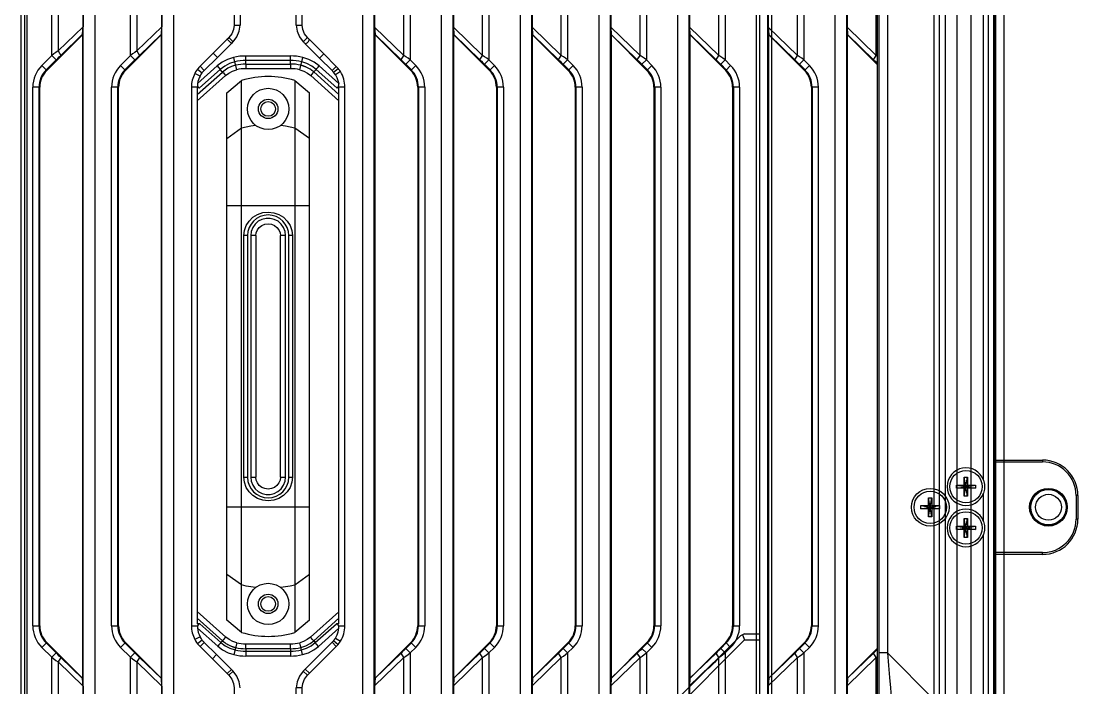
# Model space of a CAD drawing. Header units: millimetres. Extents: x -3132 to 28633, y 682 to 5849.
# Drawn here: x 25394 to 25573.4, y 2154.5 to 2267.6 of the extents above; entities that cross this region are included whole.
import ezdxf

# ---------------------------------------------------------------- set-up
doc = ezdxf.new("R2010")
doc.units = ezdxf.units.MM

# ---------------------------------------------------------------- blocks, each defined once
blk = doc.blocks.new('rtjg')
at = {"linetype": 'Continuous'}
for p, q in [((18739.39, 1763.81), (18739.39, 2763.81)), ((18719.54, 2082.29), (18719.54, 1838.49)), ((18718.12, 1838.49), (18718.12, 2077.42)), ((18630.42, 2008.9), (18630.42, 1785.31)), ((18643.79, 2008.9), (18643.79, 1785.31)), ((18657.16, 2008.9), (18657.16, 1785.31)), ((18670.53, 2008.9), (18670.53, 1785.31)), ((18683.9, 2008.9), (18683.9, 1785.7)), ((18697.27, 2008.9), (18697.27, 1798.19)), ((18710.64, 2008.9), (18710.64, 1809.44)), ((18632.41, 1785.31), (18632.41, 2007.99)), ((18645.78, 1785.31), (18645.78, 2007.99)), ((18659.15, 1785.31), (18659.15, 2007.99)), ((18672.52, 1785.31), (18672.52, 2007.99)), ((18685.89, 1786.87), (18685.89, 2007.99)), ((18699.26, 1800.18), (18699.26, 2007.99)), ((18712.63, 1813.55), (18712.63, 2007.99)), ((18736.69, 1801.59), (18736.69, 2000.91)), ((18737.58, 2000.5), (18737.58, 1791.5)), ((18737.87, 1791.54), (18737.87, 2000.5)), ((18731.37, 1803.91), (18731.37, 1995.64)), ((18733.7, 1996.98), (18733.7, 1801.59)), ((18729.37, 1994.41), (18729.37, 1806.01)), ((18727.42, 1993.33), (18727.42, 1830.61)), ((18728.42, 1830.61), (18728.42, 1992.79)), ((18572.44, 1793.38), (18572.44, 1985.73)), ((18598.36, 1785.31), (18598.36, 1985.66)), ((18596.36, 1785.31), (18596.36, 1983.66)), ((18638.5, 1976.27), (18638.5, 1939.13)), ((18651.87, 1976.27), (18651.87, 1939.13)), ((18665.24, 1976.27), (18665.24, 1939.13)), ((18678.61, 1976.27), (18678.61, 1939.13)), ((18691.98, 1976.27), (18691.98, 1939.13)), ((18705.35, 1976.27), (18705.35, 1939.13)), ((18591.01, 1939.87), (18591.01, 1975.54)), ((18592.08, 1974.76), (18592.08, 1940.64)), ((18637.43, 1939.9), (18637.43, 1975.5)), ((18650.8, 1939.9), (18650.8, 1975.5)), ((18664.17, 1939.9), (18664.17, 1975.5)), ((18677.54, 1939.9), (18677.54, 1975.5)), ((18690.91, 1939.9), (18690.91, 1975.5)), ((18704.28, 1939.9), (18704.28, 1975.5)), ((18584.99, 1785.31), (18584.99, 1972.29)), ((18596.32, 1970.67), (18596.32, 1944.74)), ((18608.61, 1970.36), (18608.61, 1945.05)), ((18609.61, 1970.36), (18609.61, 1945.05)), ((18619.16, 1945.05), (18619.16, 1970.35)), ((18620.16, 1945.05), (18620.16, 1970.36)), ((18632.47, 1970.71), (18632.47, 1944.7)), ((18645.84, 1970.71), (18645.84, 1944.7)), ((18659.21, 1970.71), (18659.21, 1944.7)), ((18672.58, 1970.71), (18672.58, 1944.7)), ((18685.95, 1970.71), (18685.95, 1944.7)), ((18699.32, 1970.71), (18699.32, 1944.7)), ((18712.69, 1970.71), (18712.69, 1944.7)), ((18582.95, 1970.25), (18582.95, 1944.74)), ((18582.99, 1785.31), (18582.99, 1970.29)), ((18573.06, 1793.38), (18573.06, 1965.12)), ((18578.71, 1966.01), (18578.71, 1940.64)), ((18577.64, 1939.87), (18577.64, 1964.94)), ((18573.39, 1958.63), (18573.39, 1793.38)), ((18717.89, 1821.29), (18717.89, 1956.46)), ((18717.65, 1939.9), (18717.65, 1954.93)), ((18582.95, 1944.74), (18578.71, 1940.64)), ((18579.17, 1939.9), (18582.88, 1943.48)), ((18582.85, 1943.4), (18582.88, 1943.48)), ((18582.88, 1943.48), (18582.95, 1944.74)), ((18596.32, 1944.74), (18592.08, 1940.64)), ((18592.54, 1939.9), (18596.25, 1943.48)), ((18596.22, 1943.4), (18596.25, 1943.48)), ((18596.25, 1943.48), (18596.32, 1944.74)), ((18608.61, 1945.05), (18609.61, 1945.05)), ((18619.16, 1945.05), (18620.16, 1945.05)), ((18637.43, 1939.9), (18632.47, 1944.7)), ((18632.47, 1944.7), (18632.54, 1943.43)), ((18632.55, 1943.43), (18636.97, 1939.16)), ((18650.8, 1939.9), (18645.84, 1944.7)), ((18645.84, 1944.7), (18645.91, 1943.43)), ((18645.92, 1943.43), (18650.34, 1939.16)), ((18664.17, 1939.9), (18659.21, 1944.7)), ((18659.21, 1944.7), (18659.28, 1943.43)), ((18659.29, 1943.43), (18663.71, 1939.16)), ((18677.54, 1939.9), (18672.58, 1944.7)), ((18672.58, 1944.7), (18672.65, 1943.43)), ((18672.66, 1943.43), (18677.08, 1939.16)), ((18690.91, 1939.9), (18685.95, 1944.7)), ((18685.95, 1944.7), (18686.02, 1943.43)), ((18686.03, 1943.43), (18690.45, 1939.16)), ((18704.28, 1939.9), (18699.32, 1944.7)), ((18699.32, 1944.7), (18699.39, 1943.43)), ((18699.4, 1943.43), (18703.82, 1939.16)), ((18717.65, 1939.9), (18712.69, 1944.7)), ((18712.69, 1944.7), (18712.76, 1943.43)), ((18712.77, 1943.43), (18717.19, 1939.16)), ((18576.79, 1937.34), (18582.85, 1943.4)), ((18582.85, 1943.4), (18582.85, 1834.22)), ((18590.16, 1937.34), (18596.22, 1943.4)), ((18596.22, 1943.4), (18596.22, 1834.22)), ((18607.44, 1942.64), (18608.14, 1941.93)), ((18608.42, 1942.21), (18607.72, 1942.91)), ((18620.35, 1942.21), (18621.05, 1942.92)), ((18620.68, 1941.88), (18623.12, 1939.43)), ((18623.83, 1940.14), (18621.39, 1942.59)), ((18632.56, 1943.41), (18638.61, 1937.34)), ((18632.56, 1834.22), (18632.56, 1943.41)), ((18645.93, 1943.41), (18651.98, 1937.34)), ((18645.93, 1834.22), (18645.93, 1943.41)), ((18659.3, 1943.41), (18665.35, 1937.34)), ((18659.3, 1834.22), (18659.3, 1943.41)), ((18672.67, 1943.41), (18678.72, 1937.34)), ((18672.67, 1834.22), (18672.67, 1943.41)), ((18686.04, 1943.41), (18692.09, 1937.34)), ((18686.04, 1834.22), (18686.04, 1943.41)), ((18699.41, 1943.41), (18705.46, 1937.34)), ((18699.41, 1834.22), (18699.41, 1943.41)), ((18712.78, 1943.41), (18717.89, 1938.29)), ((18712.78, 1834.22), (18712.78, 1943.41)), ((18577.64, 1939.87), (18575.95, 1938.18)), ((18578.39, 1939.12), (18577.64, 1939.87)), ((18578.71, 1940.64), (18579.17, 1939.9)), ((18591.01, 1939.87), (18589.32, 1938.18)), ((18591.76, 1939.12), (18591.01, 1939.87)), ((18592.08, 1940.64), (18592.54, 1939.9)), ((18605.07, 1940.26), (18602.84, 1938.05)), ((18605.78, 1939.56), (18605.07, 1940.26)), ((18623.12, 1939.43), (18623.83, 1940.14)), ((18625.95, 1938.03), (18623.83, 1940.14)), ((18636.97, 1939.16), (18637.43, 1939.9)), ((18650.34, 1939.16), (18650.8, 1939.9)), ((18663.71, 1939.16), (18664.17, 1939.9)), ((18677.08, 1939.16), (18677.54, 1939.9)), ((18690.45, 1939.16), (18690.91, 1939.9)), ((18703.82, 1939.16), (18704.28, 1939.9)), ((18717.19, 1939.16), (18717.65, 1939.9)), ((18717.89, 1939.74), (18717.65, 1939.9)), ((18575.95, 1938.18), (18576.79, 1937.34)), ((18576.7, 1937.44), (18578.39, 1939.12)), ((18589.32, 1938.18), (18590.16, 1937.34)), ((18590.07, 1937.44), (18591.76, 1939.12)), ((18605.73, 1938.1), (18602.41, 1935.12)), ((18603.54, 1937.33), (18602.84, 1938.05)), ((18603.54, 1937.33), (18605.78, 1939.56)), ((18605.73, 1938.1), (18606.24, 1937.52)), ((18608.53, 1939.56), (18609.04, 1937.46)), ((18618.16, 1939.01), (18610.61, 1939.01)), ((18610.61, 1938.41), (18610.61, 1939.01)), ((18610.61, 1938.41), (18618.16, 1938.41)), ((18610.62, 1939.79), (18618.16, 1939.79)), ((18618.16, 1938.41), (18618.16, 1939.01)), ((18619.76, 1937.45), (18620.28, 1939.55)), ((18626.37, 1935.15), (18623.06, 1938.11)), ((18623.12, 1939.43), (18625.24, 1937.31)), ((18638.5, 1939.13), (18637.76, 1938.39)), ((18637.76, 1938.39), (18638.71, 1937.44)), ((18639.45, 1938.18), (18638.5, 1939.13)), ((18638.61, 1937.34), (18639.45, 1938.18)), ((18651.87, 1939.13), (18651.13, 1938.39)), ((18651.13, 1938.39), (18652.08, 1937.44)), ((18652.82, 1938.18), (18651.87, 1939.13)), ((18651.98, 1937.34), (18652.82, 1938.18)), ((18665.24, 1939.13), (18664.5, 1938.39)), ((18664.5, 1938.39), (18665.45, 1937.44)), ((18666.19, 1938.18), (18665.24, 1939.13)), ((18665.35, 1937.34), (18666.19, 1938.18)), ((18678.61, 1939.13), (18677.87, 1938.39)), ((18677.87, 1938.39), (18678.82, 1937.44)), ((18679.56, 1938.18), (18678.61, 1939.13)), ((18678.72, 1937.34), (18679.56, 1938.18)), ((18691.98, 1939.13), (18691.24, 1938.39)), ((18691.24, 1938.39), (18692.19, 1937.44)), ((18692.93, 1938.18), (18691.98, 1939.13)), ((18692.09, 1937.34), (18692.93, 1938.18)), ((18705.35, 1939.13), (18704.61, 1938.39)), ((18704.61, 1938.39), (18705.56, 1937.44)), ((18706.3, 1938.18), (18705.35, 1939.13)), ((18705.46, 1937.34), (18706.3, 1938.18)), ((18602.82, 1936.38), (18601.93, 1936.84)), ((18602.36, 1933.23), (18606.64, 1937.07)), ((18602.36, 1932.18), (18607.16, 1936.49)), ((18602.4, 1937.56), (18603.19, 1936.95)), ((18606.24, 1937.52), (18602.73, 1934.37)), ((18606.64, 1937.07), (18606.24, 1937.52)), ((18606.64, 1937.07), (18606.79, 1936.91)), ((18606.79, 1936.91), (18607.16, 1936.49)), ((18618.17, 1937.63), (18610.61, 1937.63)), ((18622, 1936.91), (18621.62, 1936.49)), ((18621.62, 1936.49), (18626.42, 1932.2)), ((18622.14, 1937.08), (18622, 1936.91)), ((18622.14, 1937.08), (18622.54, 1937.52)), ((18622.14, 1937.08), (18626.42, 1933.25)), ((18626.04, 1934.39), (18622.54, 1937.52)), ((18625.24, 1937.31), (18625.95, 1938.03)), ((18625.5, 1937.04), (18626.26, 1937.68)), ((18626.67, 1937.14), (18625.82, 1936.61)), ((18575.62, 1934.51), (18574.44, 1934.51)), ((18574.44, 1843.11), (18574.44, 1934.51)), ((18575.49, 1843.11), (18575.49, 1934.51)), ((18575.62, 1843.11), (18575.62, 1934.51)), ((18588.99, 1934.51), (18587.81, 1934.51)), ((18587.81, 1843.11), (18587.81, 1934.51)), ((18588.86, 1843.11), (18588.86, 1934.51)), ((18588.99, 1843.11), (18588.99, 1934.51)), ((18602.5, 1934.51), (18601.36, 1934.51)), ((18601.36, 1934.51), (18601.36, 1843.11)), ((18607.39, 1933.54), (18609.85, 1935.64)), ((18609.85, 1841.98), (18609.85, 1935.64)), ((18618.92, 1935.65), (18621.39, 1933.55)), ((18618.92, 1935.65), (18618.92, 1841.97)), ((18626.04, 1934.39), (18626.42, 1934.46)), ((18627.42, 1934.51), (18626.25, 1934.51)), ((18626.42, 1843.43), (18626.42, 1934.46)), ((18627.42, 1843.11), (18627.42, 1934.5)), ((18640.97, 1934.51), (18639.78, 1934.51)), ((18639.78, 1934.51), (18639.78, 1843.11)), ((18639.92, 1934.51), (18639.92, 1843.11)), ((18640.97, 1934.51), (18640.97, 1843.11)), ((18654.34, 1934.51), (18653.15, 1934.51)), ((18653.15, 1934.51), (18653.15, 1843.11)), ((18653.29, 1934.51), (18653.29, 1843.11)), ((18654.34, 1934.51), (18654.34, 1843.11)), ((18667.71, 1934.51), (18666.52, 1934.51)), ((18666.52, 1934.51), (18666.52, 1843.11)), ((18666.66, 1934.51), (18666.66, 1843.11)), ((18667.71, 1934.51), (18667.71, 1843.11)), ((18681.08, 1934.51), (18679.89, 1934.51)), ((18679.89, 1934.51), (18679.89, 1843.11)), ((18680.03, 1934.51), (18680.03, 1843.11)), ((18681.08, 1934.51), (18681.08, 1843.11)), ((18694.45, 1934.51), (18693.26, 1934.51)), ((18693.26, 1934.51), (18693.26, 1843.11)), ((18693.4, 1934.51), (18693.4, 1843.11)), ((18694.45, 1934.51), (18694.45, 1843.11)), ((18707.82, 1934.51), (18706.63, 1934.51)), ((18706.63, 1934.51), (18706.63, 1843.11)), ((18706.77, 1934.51), (18706.77, 1843.11)), ((18707.82, 1843.11), (18707.82, 1934.51)), ((18602.36, 1934.43), (18602.73, 1934.37)), ((18602.36, 1934.43), (18602.36, 1843.45)), ((18607.39, 1844.07), (18607.39, 1933.54)), ((18621.39, 1844.06), (18621.39, 1933.55)), ((18607.39, 1925.81), (18609.85, 1927.58)), ((18618.92, 1927.59), (18621.39, 1925.82)), ((18621.39, 1914.34), (18607.39, 1914.34)), ((18610.89, 1909.31), (18610.27, 1909.31)), ((18610.27, 1868.31), (18610.27, 1909.31)), ((18610.89, 1909.31), (18610.89, 1868.31)), ((18612.3, 1909.31), (18611.44, 1909.31)), ((18611.44, 1909.31), (18611.44, 1868.31)), ((18612.3, 1909.31), (18612.3, 1868.31)), ((18617.34, 1909.31), (18616.47, 1909.31)), ((18616.47, 1868.31), (18616.47, 1909.31)), ((18617.34, 1868.31), (18617.34, 1909.31)), ((18618.51, 1909.31), (18617.89, 1909.31)), ((18617.89, 1868.31), (18617.89, 1909.31)), ((18618.51, 1909.31), (18618.51, 1868.31)), ((18610.27, 1868.31), (18610.89, 1868.31)), ((18611.44, 1868.31), (18612.3, 1868.31)), ((18616.47, 1868.31), (18617.34, 1868.31)), ((18617.89, 1868.31), (18618.51, 1868.31)), ((18607.39, 1863.28), (18621.39, 1863.28)), ((18609.85, 1850.04), (18607.39, 1851.81)), ((18621.39, 1851.8), (18618.92, 1850.02)), ((18607.2, 1841.17), (18602.36, 1845.51)), ((18626.42, 1845.49), (18621.58, 1841.16)), ((18574.44, 1843.11), (18575.62, 1843.11)), ((18587.81, 1843.11), (18588.99, 1843.11)), ((18601.36, 1843.11), (18602.41, 1843.11)), ((18606.65, 1840.55), (18602.36, 1844.39)), ((18602.8, 1843.45), (18602.36, 1843.45)), ((18602.8, 1843.45), (18606.38, 1840.24)), ((18609.85, 1841.98), (18607.39, 1844.07)), ((18621.39, 1844.06), (18618.92, 1841.97)), ((18626.42, 1844.37), (18622.13, 1840.54)), ((18622.4, 1840.24), (18625.97, 1843.43)), ((18626.42, 1843.43), (18625.97, 1843.43)), ((18626.36, 1843.11), (18627.42, 1843.11)), ((18639.78, 1843.11), (18640.97, 1843.11)), ((18653.15, 1843.11), (18654.34, 1843.11)), ((18666.52, 1843.11), (18667.71, 1843.11)), ((18679.89, 1843.11), (18681.08, 1843.11)), ((18693.26, 1843.11), (18694.45, 1843.11)), ((18706.63, 1843.11), (18707.82, 1843.11)), ((18602.82, 1841.24), (18601.93, 1840.78)), ((18602.38, 1842.72), (18605.83, 1839.62)), ((18606.8, 1840.71), (18607.2, 1841.17)), ((18621.98, 1840.71), (18621.58, 1841.16)), ((18622.95, 1839.61), (18626.4, 1842.69)), ((18576.79, 1840.28), (18575.95, 1839.44)), ((18575.95, 1839.44), (18577.64, 1837.75)), ((18578.39, 1838.5), (18576.7, 1840.18)), ((18582.85, 1834.22), (18576.79, 1840.28)), ((18590.16, 1840.28), (18589.32, 1839.44)), ((18589.32, 1839.44), (18591.01, 1837.75)), ((18591.76, 1838.5), (18590.07, 1840.18)), ((18596.22, 1834.22), (18590.16, 1840.28)), ((18603.19, 1840.67), (18602.4, 1840.05)), ((18603.54, 1840.28), (18602.85, 1839.56)), ((18602.85, 1839.56), (18604.93, 1837.49)), ((18605.64, 1838.2), (18603.54, 1840.28)), ((18606.65, 1840.55), (18606.38, 1840.24)), ((18606.65, 1840.55), (18606.8, 1840.71)), ((18609.05, 1840.22), (18608.56, 1838.2)), ((18608.78, 1839.43), (18608.85, 1839.41)), ((18610.61, 1840.04), (18618.17, 1840.04)), ((18620.24, 1838.21), (18619.75, 1840.22)), ((18625.24, 1840.3), (18620.69, 1835.75)), ((18621.39, 1835.04), (18625.94, 1839.59)), ((18622.13, 1840.54), (18621.98, 1840.71)), ((18622.13, 1840.54), (18622.4, 1840.24)), ((18622.95, 1839.61), (18622.4, 1840.24)), ((18625.24, 1840.3), (18625.94, 1839.59)), ((18625.5, 1840.58), (18626.26, 1839.94)), ((18625.82, 1841), (18626.67, 1840.48)), ((18638.61, 1840.28), (18632.56, 1834.22)), ((18638.71, 1840.18), (18637.76, 1839.23)), ((18638.5, 1838.49), (18639.45, 1839.44)), ((18639.45, 1839.44), (18638.61, 1840.28)), ((18651.98, 1840.28), (18645.93, 1834.22)), ((18652.08, 1840.18), (18651.13, 1839.23)), ((18651.87, 1838.49), (18652.82, 1839.44)), ((18652.82, 1839.44), (18651.98, 1840.28)), ((18665.35, 1840.28), (18659.3, 1834.22)), ((18665.45, 1840.18), (18664.5, 1839.23)), ((18665.24, 1838.49), (18666.19, 1839.44)), ((18666.19, 1839.44), (18665.35, 1840.28)), ((18678.72, 1840.28), (18672.67, 1834.22)), ((18678.82, 1840.18), (18677.87, 1839.23)), ((18678.61, 1838.49), (18679.56, 1839.44)), ((18679.56, 1839.44), (18678.72, 1840.28)), ((18692.09, 1840.28), (18686.04, 1834.22)), ((18692.19, 1840.18), (18691.24, 1839.23)), ((18691.98, 1838.49), (18692.93, 1839.44)), ((18692.93, 1839.44), (18692.09, 1840.28)), ((18705.46, 1840.28), (18699.41, 1834.22)), ((18705.56, 1840.18), (18704.61, 1839.23)), ((18705.35, 1838.49), (18706.3, 1839.44)), ((18706.3, 1839.44), (18705.46, 1840.28)), ((18577.64, 1837.75), (18578.39, 1838.5)), ((18577.64, 1802.08), (18577.64, 1837.75)), ((18579.17, 1837.72), (18578.71, 1836.98)), ((18582.88, 1834.14), (18579.17, 1837.72)), ((18591.01, 1837.75), (18591.76, 1838.5)), ((18591.01, 1802.08), (18591.01, 1837.75)), ((18592.54, 1837.72), (18592.08, 1836.98)), ((18596.25, 1834.14), (18592.54, 1837.72)), ((18605.64, 1838.2), (18604.93, 1837.49)), ((18608.14, 1835.7), (18605.64, 1838.2)), ((18618.16, 1839.21), (18610.61, 1839.21)), ((18610.61, 1839.21), (18610.61, 1838.8)), ((18610.61, 1838.8), (18618.16, 1838.8)), ((18618.16, 1837.97), (18610.62, 1837.97)), ((18618.16, 1839.21), (18618.16, 1838.8)), ((18632.47, 1832.92), (18637.43, 1837.71)), ((18636.97, 1838.46), (18632.54, 1834.19)), ((18637.43, 1837.71), (18636.97, 1838.46)), ((18637.43, 1802.12), (18637.43, 1837.71)), ((18637.76, 1839.23), (18638.5, 1838.49)), ((18638.5, 1838.49), (18638.5, 1801.34)), ((18645.84, 1832.92), (18650.8, 1837.71)), ((18650.34, 1838.46), (18645.91, 1834.19)), ((18650.8, 1837.71), (18650.34, 1838.46)), ((18650.8, 1802.12), (18650.8, 1837.71)), ((18651.13, 1839.23), (18651.87, 1838.49)), ((18651.87, 1838.49), (18651.87, 1801.34)), ((18659.21, 1832.92), (18664.17, 1837.71)), ((18663.71, 1838.46), (18659.28, 1834.19)), ((18664.17, 1837.71), (18663.71, 1838.46)), ((18664.17, 1802.12), (18664.17, 1837.71)), ((18664.5, 1839.23), (18665.24, 1838.49)), ((18665.24, 1838.49), (18665.24, 1801.34)), ((18672.58, 1832.92), (18677.54, 1837.71)), ((18677.08, 1838.46), (18672.65, 1834.19)), ((18677.54, 1837.71), (18677.08, 1838.46)), ((18677.54, 1802.12), (18677.54, 1837.71)), ((18677.87, 1839.23), (18678.61, 1838.49)), ((18678.61, 1838.49), (18678.61, 1801.34)), ((18685.95, 1832.92), (18690.91, 1837.71)), ((18690.45, 1838.46), (18686.02, 1834.19)), ((18690.91, 1837.71), (18690.45, 1838.46)), ((18690.91, 1802.12), (18690.91, 1837.71)), ((18691.24, 1839.23), (18691.98, 1838.49)), ((18691.98, 1838.49), (18691.98, 1801.34)), ((18699.32, 1832.92), (18704.28, 1837.71)), ((18703.82, 1838.46), (18699.39, 1834.19)), ((18704.28, 1837.71), (18703.82, 1838.46)), ((18704.28, 1805.2), (18704.28, 1837.71)), ((18704.61, 1839.23), (18705.35, 1838.49)), ((18705.35, 1838.49), (18705.35, 1806.27)), ((18712.69, 1832.92), (18717.65, 1837.71)), ((18717.19, 1838.46), (18712.76, 1834.19)), ((18717.89, 1839.33), (18712.78, 1834.22)), ((18717.65, 1837.71), (18717.19, 1838.46)), ((18717.65, 1837.71), (18717.89, 1837.88)), ((18717.65, 1819.67), (18717.65, 1837.71)), ((18719.54, 1838.49), (18718.12, 1838.49)), ((18719.54, 1838.49), (18727.42, 1830.61)), ((18578.71, 1836.98), (18582.95, 1832.88)), ((18578.71, 1836.98), (18578.71, 1802.85)), ((18592.08, 1836.98), (18596.32, 1832.88)), ((18592.08, 1836.98), (18592.08, 1802.85)), ((18604.93, 1837.49), (18607.43, 1834.99)), ((18582.85, 1834.22), (18582.88, 1834.14)), ((18582.95, 1832.88), (18582.88, 1834.14)), ((18596.22, 1834.22), (18596.25, 1834.14)), ((18596.32, 1832.88), (18596.25, 1834.14)), ((18608.14, 1835.7), (18607.43, 1834.99)), ((18608.42, 1835.41), (18607.72, 1834.7)), ((18620.35, 1835.41), (18621.05, 1834.7)), ((18620.69, 1835.75), (18621.39, 1835.04)), ((18632.54, 1834.19), (18632.47, 1832.92)), ((18632.56, 1834.22), (18632.54, 1834.19)), ((18645.91, 1834.19), (18645.84, 1832.92)), ((18645.93, 1834.22), (18645.91, 1834.19)), ((18659.28, 1834.19), (18659.21, 1832.92)), ((18659.3, 1834.22), (18659.28, 1834.19)), ((18672.65, 1834.19), (18672.58, 1832.92)), ((18672.67, 1834.22), (18672.65, 1834.19)), ((18686.02, 1834.19), (18685.95, 1832.92)), ((18686.04, 1834.22), (18686.02, 1834.19)), ((18699.39, 1834.19), (18699.32, 1832.92)), ((18699.41, 1834.22), (18699.39, 1834.19)), ((18712.76, 1834.19), (18712.69, 1832.92)), ((18712.78, 1834.22), (18712.76, 1834.19)), ((18582.95, 1832.88), (18582.95, 1806.95)), ((18596.32, 1832.88), (18596.32, 1806.95)), ((18608.61, 1832.57), (18608.61, 1807.26)), ((18620.16, 1832.57), (18619.16, 1832.57)), ((18619.16, 1807.26), (18619.16, 1832.57)), ((18620.16, 1807.26), (18620.16, 1832.57)), ((18632.47, 1832.92), (18632.47, 1806.91)), ((18645.84, 1832.92), (18645.84, 1806.91)), ((18659.21, 1832.92), (18659.21, 1806.91)), ((18672.58, 1832.92), (18672.58, 1806.91)), ((18685.95, 1832.92), (18685.95, 1806.91)), ((18699.32, 1832.92), (18699.32, 1806.91)), ((18712.69, 1832.92), (18712.69, 1813.61))]:
    blk.add_line(p, q, dxfattribs=at)
for points in [[(18608.61, 1945.05), (18608.51, 1944.29), (18608.21, 1943.56), (18607.72, 1942.91)], [(18608.42, 1942.21), (18609.08, 1943.06), (18609.48, 1944.03), (18609.61, 1945.05)], [(18619.16, 1945.05), (18619.3, 1944.03), (18619.7, 1943.07), (18620.35, 1942.21)], [(18621.05, 1942.92), (18620.56, 1943.57), (18620.26, 1944.29), (18620.16, 1945.05)], [(18632.55, 1943.4), (18632.55, 1943.41), (18632.55, 1943.42), (18632.55, 1943.43)], [(18645.92, 1943.4), (18645.92, 1943.41), (18645.92, 1943.42), (18645.92, 1943.43)], [(18659.29, 1943.4), (18659.29, 1943.41), (18659.29, 1943.42), (18659.29, 1943.43)], [(18672.66, 1943.4), (18672.66, 1943.41), (18672.66, 1943.42), (18672.66, 1943.43)], [(18686.03, 1943.4), (18686.03, 1943.41), (18686.03, 1943.42), (18686.03, 1943.43)], [(18712.77, 1943.4), (18712.77, 1943.41), (18712.77, 1943.42), (18712.77, 1943.43)], [(18607.44, 1942.64), (18606.63, 1941.83), (18605.84, 1941.04), (18605.07, 1940.26)], [(18605.78, 1939.56), (18606.57, 1940.35), (18607.35, 1941.14), (18608.14, 1941.93)], [(18620.68, 1941.88), (18621, 1942.03), (18621.24, 1942.27), (18621.39, 1942.59)], [(18578.71, 1940.64), (18578.36, 1940.39), (18578, 1940.13), (18577.64, 1939.87)], [(18578.39, 1939.12), (18578.66, 1939.39), (18578.92, 1939.65), (18579.17, 1939.9)], [(18592.08, 1940.64), (18591.73, 1940.39), (18591.37, 1940.13), (18591.01, 1939.87)], [(18591.76, 1939.12), (18592.03, 1939.39), (18592.29, 1939.65), (18592.54, 1939.9)], [(18638.5, 1939.13), (18638.14, 1939.4), (18637.78, 1939.65), (18637.43, 1939.9)], [(18651.87, 1939.13), (18651.51, 1939.4), (18651.15, 1939.65), (18650.8, 1939.9)], [(18665.24, 1939.13), (18664.88, 1939.4), (18664.52, 1939.65), (18664.17, 1939.9)], [(18678.61, 1939.13), (18678.25, 1939.4), (18677.89, 1939.65), (18677.54, 1939.9)], [(18691.98, 1939.13), (18691.62, 1939.4), (18691.26, 1939.65), (18690.91, 1939.9)], [(18705.35, 1939.13), (18704.99, 1939.4), (18704.63, 1939.65), (18704.28, 1939.9)], [(18608.53, 1939.56), (18607.51, 1939.22), (18606.57, 1938.73), (18605.73, 1938.1)], [(18608.71, 1938.8), (18607.84, 1938.51), (18607.01, 1938.08), (18606.24, 1937.52)], [(18608.85, 1938.22), (18608.16, 1937.99), (18607.57, 1937.71), (18607.07, 1937.4), (18606.64, 1937.07)], [(18610.61, 1939.01), (18610.62, 1939.23), (18610.62, 1939.79)], [(18610.61, 1938.41), (18610.61, 1938.2), (18610.61, 1937.63)], [(18618.16, 1939.01), (18618.16, 1939.23), (18618.16, 1939.79)], [(18618.16, 1938.41), (18618.16, 1938.2), (18618.17, 1937.63)], [(18622.14, 1937.08), (18621.97, 1937.21), (18621.82, 1937.33), (18621.67, 1937.44), (18621.53, 1937.53), (18621.4, 1937.61), (18621.28, 1937.68), (18621.17, 1937.74), (18621.06, 1937.8), (18620.96, 1937.85), (18620.86, 1937.89), (18620.77, 1937.93), (18620.69, 1937.97), (18620.61, 1938), (18620.53, 1938.03), (18620.46, 1938.06), (18620.4, 1938.08), (18620.34, 1938.1), (18620.28, 1938.12), (18620.23, 1938.13), (18620.19, 1938.15), (18620.14, 1938.16), (18620.1, 1938.17), (18620.06, 1938.18), (18620.02, 1938.19), (18619.98, 1938.2), (18619.95, 1938.21)], [(18622.54, 1937.52), (18621.8, 1938.07), (18620.97, 1938.5), (18620.09, 1938.79)], [(18623.06, 1938.11), (18622.22, 1938.73), (18621.28, 1939.22), (18620.28, 1939.55)], [(18622.54, 1937.52), (18622.68, 1937.69), (18622.86, 1937.89), (18623.06, 1938.11)], [(18636.97, 1939.16), (18637.23, 1938.91), (18637.49, 1938.65), (18637.76, 1938.39)], [(18650.34, 1939.16), (18650.6, 1938.91), (18650.86, 1938.65), (18651.13, 1938.39)], [(18663.71, 1939.16), (18663.97, 1938.91), (18664.23, 1938.65), (18664.5, 1938.39)], [(18677.08, 1939.16), (18677.34, 1938.91), (18677.6, 1938.65), (18677.87, 1938.39)], [(18690.45, 1939.16), (18690.71, 1938.91), (18690.97, 1938.65), (18691.24, 1938.39)], [(18703.82, 1939.16), (18704.08, 1938.91), (18704.34, 1938.65), (18704.61, 1938.39)], [(18717.19, 1939.16), (18717.45, 1938.91), (18717.71, 1938.65), (18717.89, 1938.47)], [(18602.4, 1937.56), (18602.22, 1937.32), (18602.07, 1937.08), (18601.93, 1936.84)], [(18602.82, 1936.38), (18602.93, 1936.57), (18603.05, 1936.76), (18603.19, 1936.95)], [(18607.16, 1936.49), (18607.73, 1936.9), (18608.36, 1937.23), (18609.04, 1937.46)], [(18619.76, 1937.45), (18620.44, 1937.23), (18621.06, 1936.9), (18621.62, 1936.49)], [(18625.24, 1937.31), (18625.33, 1937.23), (18625.42, 1937.13), (18625.5, 1937.04)], [(18625.83, 1936.6), (18625.72, 1936.75), (18625.62, 1936.9), (18625.5, 1937.04)], [(18625.83, 1936.6), (18626.07, 1936.15), (18626.25, 1935.66), (18626.37, 1935.15)], [(18626.26, 1937.68), (18626.16, 1937.8), (18626.05, 1937.92), (18625.95, 1938.03)], [(18626.67, 1937.14), (18626.55, 1937.32), (18626.41, 1937.5), (18626.26, 1937.68)], [(18602.41, 1935.12), (18602.39, 1934.93), (18602.4, 1934.76), (18602.44, 1934.62), (18602.5, 1934.51)], [(18602.5, 1934.51), (18602.57, 1934.44), (18602.65, 1934.4), (18602.73, 1934.37)], [(18626.04, 1934.39), (18626.12, 1934.41), (18626.19, 1934.46), (18626.25, 1934.51)], [(18626.25, 1934.51), (18626.31, 1934.6), (18626.35, 1934.7)], [(18626.35, 1934.7), (18626.38, 1934.83), (18626.38, 1934.98), (18626.37, 1935.15)], [(18609.85, 1927.58), (18610.65, 1927.77), (18611.45, 1927.92), (18612.26, 1928.03)], [(18616.52, 1928.03), (18617.33, 1927.92), (18618.13, 1927.78), (18618.92, 1927.59)], [(18610.27, 1909.31), (18610.36, 1910.17), (18610.67, 1911.04), (18611.16, 1911.79), (18611.81, 1912.43), (18612.6, 1912.91), (18613.47, 1913.21), (18614.41, 1913.31)], [(18614.41, 1913.31), (18615.33, 1913.2), (18616.2, 1912.9), (18616.98, 1912.42), (18617.63, 1911.78), (18618.11, 1911.02), (18618.42, 1910.15), (18618.51, 1909.31)], [(18617.34, 1909.31), (18617.26, 1910), (18617.01, 1910.67), (18616.6, 1911.26), (18616.07, 1911.74), (18615.43, 1912.07), (18614.74, 1912.24), (18614.03, 1912.24), (18613.34, 1912.07), (18612.71, 1911.74), (18612.18, 1911.26), (18611.77, 1910.67), (18611.52, 1910), (18611.44, 1909.31)], [(18612.3, 1909.31), (18612.37, 1909.8), (18612.57, 1910.28), (18612.89, 1910.7), (18613.33, 1911.03), (18613.84, 1911.23), (18614.39, 1911.31), (18614.94, 1911.23), (18615.45, 1911.03), (18615.88, 1910.7), (18616.21, 1910.28), (18616.41, 1909.8), (18616.47, 1909.31)], [(18614.41, 1864.31), (18613.48, 1864.41), (18612.6, 1864.7), (18611.81, 1865.19), (18611.15, 1865.83), (18610.67, 1866.59), (18610.36, 1867.46), (18610.27, 1868.31)], [(18611.44, 1868.31), (18611.52, 1867.62), (18611.77, 1866.95), (18612.18, 1866.36), (18612.71, 1865.88), (18613.35, 1865.55), (18614.04, 1865.38), (18614.74, 1865.38), (18615.43, 1865.55), (18616.06, 1865.88), (18616.6, 1866.36), (18617.01, 1866.95), (18617.26, 1867.62), (18617.34, 1868.31)], [(18616.47, 1868.31), (18616.41, 1867.82), (18616.21, 1867.34), (18615.88, 1866.92), (18615.45, 1866.59), (18614.94, 1866.38), (18614.39, 1866.31), (18613.84, 1866.39), (18613.33, 1866.59), (18612.89, 1866.92), (18612.57, 1867.34), (18612.37, 1867.82), (18612.3, 1868.31)], [(18618.51, 1868.31), (18618.41, 1867.45), (18618.11, 1866.59), (18617.63, 1865.84), (18616.99, 1865.2), (18616.2, 1864.72), (18615.34, 1864.42), (18614.41, 1864.31)], [(18612.26, 1849.59), (18611.45, 1849.7), (18610.65, 1849.85), (18609.85, 1850.04)], [(18618.92, 1850.02), (18618.13, 1849.84), (18617.33, 1849.7), (18616.52, 1849.58)], [(18602.41, 1843.11), (18602.38, 1842.99), (18602.37, 1842.86), (18602.38, 1842.72)], [(18602.8, 1843.45), (18602.63, 1843.41), (18602.5, 1843.29), (18602.41, 1843.11)], [(18626.36, 1843.11), (18626.27, 1843.29), (18626.14, 1843.4), (18625.97, 1843.43)], [(18626.4, 1842.69), (18626.4, 1842.84), (18626.39, 1842.98), (18626.36, 1843.11)], [(18603.19, 1840.67), (18603.05, 1840.86), (18602.93, 1841.05), (18602.82, 1841.24)], [(18609.05, 1840.22), (18608.38, 1840.44), (18607.76, 1840.76), (18607.2, 1841.17)], [(18621.58, 1841.16), (18621.03, 1840.76), (18620.41, 1840.44), (18619.75, 1840.22)], [(18625.82, 1841.01), (18626.1, 1841.54), (18626.29, 1842.1), (18626.4, 1842.69)], [(18601.93, 1840.78), (18602.07, 1840.53), (18602.23, 1840.29), (18602.4, 1840.05)], [(18606.38, 1840.24), (18606.23, 1840.08), (18606.04, 1839.86), (18605.83, 1839.62)], [(18605.83, 1839.62), (18606.66, 1839.01), (18607.58, 1838.53), (18608.56, 1838.2)], [(18606.38, 1840.24), (18607.1, 1839.71), (18607.91, 1839.3), (18608.76, 1839.01)], [(18606.65, 1840.55), (18606.86, 1840.38), (18607.05, 1840.24), (18607.22, 1840.12), (18607.38, 1840.02), (18607.52, 1839.93), (18607.66, 1839.86), (18607.78, 1839.8), (18607.89, 1839.75), (18608, 1839.7), (18608.09, 1839.66), (18608.18, 1839.62), (18608.27, 1839.59), (18608.34, 1839.56), (18608.41, 1839.54), (18608.48, 1839.51), (18608.54, 1839.5), (18608.59, 1839.48), (18608.65, 1839.46), (18608.7, 1839.45), (18608.74, 1839.44), (18608.78, 1839.43)], [(18610.61, 1839.21), (18610.61, 1839.43), (18610.61, 1840.04)], [(18618.16, 1839.21), (18618.17, 1839.43), (18618.17, 1839.72), (18618.17, 1840.04)], [(18619.95, 1839.41), (18620.8, 1839.7), (18621.52, 1840.09), (18622.13, 1840.54)], [(18620.05, 1839.02), (18620.89, 1839.3), (18621.68, 1839.7), (18622.4, 1840.24)], [(18620.24, 1838.21), (18621.22, 1838.53), (18622.13, 1839.01), (18622.95, 1839.61)], [(18625.5, 1840.58), (18625.41, 1840.48), (18625.33, 1840.39), (18625.24, 1840.3)], [(18625.5, 1840.58), (18625.55, 1840.64), (18625.59, 1840.69), (18625.63, 1840.74), (18625.66, 1840.79), (18625.7, 1840.83), (18625.73, 1840.87), (18625.75, 1840.91), (18625.78, 1840.94), (18625.8, 1840.98), (18625.82, 1841.01)], [(18625.94, 1839.59), (18626.05, 1839.7), (18626.16, 1839.82), (18626.26, 1839.94)], [(18626.26, 1839.94), (18626.41, 1840.12), (18626.55, 1840.3), (18626.67, 1840.48)], [(18577.64, 1837.75), (18578, 1837.49), (18578.36, 1837.23), (18578.71, 1836.98)], [(18579.17, 1837.72), (18578.92, 1837.97), (18578.66, 1838.23), (18578.39, 1838.5)], [(18591.01, 1837.75), (18591.37, 1837.49), (18591.73, 1837.23), (18592.08, 1836.98)], [(18592.54, 1837.72), (18592.29, 1837.97), (18592.03, 1838.23), (18591.76, 1838.5)], [(18610.61, 1838.8), (18610.61, 1838.58), (18610.62, 1837.97)], [(18618.16, 1838.8), (18618.16, 1838.58), (18618.16, 1837.97)], [(18637.76, 1839.23), (18637.49, 1838.96), (18637.23, 1838.71), (18636.97, 1838.46)], [(18637.43, 1837.71), (18637.78, 1837.96), (18638.14, 1838.22), (18638.5, 1838.49)], [(18651.13, 1839.23), (18650.86, 1838.96), (18650.6, 1838.71), (18650.34, 1838.46)], [(18650.8, 1837.71), (18651.15, 1837.96), (18651.51, 1838.22), (18651.87, 1838.49)], [(18664.5, 1839.23), (18664.23, 1838.96), (18663.97, 1838.71), (18663.71, 1838.46)], [(18664.17, 1837.71), (18664.52, 1837.96), (18664.88, 1838.22), (18665.24, 1838.49)], [(18677.87, 1839.23), (18677.6, 1838.96), (18677.34, 1838.71), (18677.08, 1838.46)], [(18677.54, 1837.71), (18677.89, 1837.96), (18678.25, 1838.22), (18678.61, 1838.49)], [(18691.24, 1839.23), (18690.97, 1838.96), (18690.71, 1838.71), (18690.45, 1838.46)], [(18690.91, 1837.71), (18691.26, 1837.96), (18691.62, 1838.22), (18691.98, 1838.49)], [(18704.61, 1839.23), (18704.34, 1838.96), (18704.08, 1838.71), (18703.82, 1838.46)], [(18704.28, 1837.71), (18704.63, 1837.96), (18704.99, 1838.22), (18705.35, 1838.49)], [(18717.89, 1839.14), (18717.71, 1838.96), (18717.45, 1838.71), (18717.19, 1838.46)], [(18718.31, 1826.15), (18718.28, 1826.88), (18718.25, 1827.85), (18718.21, 1829.1), (18718.18, 1830.62), (18718.16, 1832.4), (18718.14, 1834.37), (18718.12, 1836.44), (18718.12, 1838.49)], [(18719.54, 1838.49), (18719.73, 1836.35), (18719.9, 1834.35), (18720.06, 1832.55), (18720.21, 1830.98), (18720.35, 1829.68), (18720.47, 1828.6), (18720.65, 1827.06)], [(18607.72, 1834.7), (18608.21, 1834.06), (18608.51, 1833.33), (18608.61, 1832.57)], [(18609.61, 1832.57), (18609.48, 1833.59), (18609.08, 1834.56), (18608.42, 1835.41)], [(18620.35, 1835.41), (18619.7, 1834.55), (18619.3, 1833.59), (18619.16, 1832.57)], [(18620.16, 1832.57), (18620.26, 1833.33), (18620.56, 1834.05), (18621.05, 1834.7)]]:
    blk.add_lwpolyline(points, dxfattribs=at)
for centre, radius in [((18614.39, 1930.81), 3.5), ((18614.39, 1930.81), 1.65), ((18614.39, 1930.81), 1.25), ((18614.39, 1846.81), 3.5), ((18614.39, 1846.81), 1.65), ((18614.39, 1846.81), 1.25)]:
    blk.add_circle(centre, radius, dxfattribs=at)
for centre, radius, start, end in [((18663.73, 1886.19), 79.72, 134.6361, 134.9204), ((18663.73, 1886.19), 78.72, 134.6312, 134.9204), ((18564.9, 1886.08), 78.9, 45.0075, 45.3499), ((18564.9, 1886.08), 79.9, 45.0071, 45.344), ((18579.62, 1934.51), 5.19, 135, 180), ((18592.99, 1934.51), 5.19, 135, 180), ((18606.27, 1934.52), 4.93, 134.2072, 141.8099), ((18610.5, 1931.47), 8.32, 89.2033, 103.7548), ((18610.5, 1931.47), 7.54, 89.165, 103.7546), ((18610.5, 1931.47), 6.94, 89.0858, 103.7546), ((18618.28, 1931.47), 8.33, 76.1272, 90.8609), ((18618.28, 1931.47), 7.55, 76.1267, 90.8992), ((18618.28, 1931.47), 6.95, 76.1267, 90.9897), ((18635.78, 1934.51), 5.19, 0, 45), ((18649.15, 1934.51), 5.19, 0, 45), ((18662.52, 1934.51), 5.19, 0, 45), ((18675.89, 1934.51), 5.19, 0, 45), ((18689.26, 1934.51), 5.19, 0, 45), ((18702.63, 1934.51), 5.19, 0, 45), ((18579.62, 1934.51), 4.13, 135, 180), ((18579.62, 1934.51), 4, 135, 180), ((18592.99, 1934.51), 4.13, 135, 180), ((18592.99, 1934.51), 4, 135, 180), ((18606.36, 1934.51), 5, 152.2931, 180), ((18606.36, 1934.51), 4, 152.2143, 171.2372), ((18606.27, 1934.52), 3.93, 134.1844, 141.8102), ((18610.5, 1931.47), 6.16, 89.0345, 103.7551), ((18618.28, 1931.47), 6.17, 76.1259, 91.0419), ((18622.42, 1934.51), 5, 359.8876, 31.6532), ((18635.78, 1934.51), 4, 0, 45.0007), ((18635.78, 1934.51), 4.13, 0, 45), ((18649.15, 1934.51), 4, 0, 45.0007), ((18649.15, 1934.51), 4.13, 0, 45), ((18662.52, 1934.51), 4, 0, 45.0007), ((18662.52, 1934.51), 4.13, 0, 45), ((18675.89, 1934.51), 4, 0, 45.0007), ((18675.89, 1934.51), 4.13, 0, 45), ((18689.26, 1934.51), 4, 0, 45.0007), ((18689.26, 1934.51), 4.13, 0, 45), ((18702.63, 1934.51), 4, 0, 45.0007), ((18702.63, 1934.51), 4.13, 0, 45), ((18614.39, 1909.31), 3.5, 0, 180), ((18614.39, 1868.31), 3.5, 180, 0), ((18579.62, 1843.11), 5.19, 180, 225), ((18579.62, 1843.11), 4.13, 180, 225), ((18579.62, 1843.11), 4, 180, 225), ((18592.99, 1843.11), 5.19, 180, 225), ((18592.99, 1843.11), 4.13, 180, 225), ((18592.99, 1843.11), 4, 180, 225), ((18606.36, 1843.11), 5, 180, 207.7183), ((18622.42, 1843.11), 5, 328.2865, 0.0076), ((18635.78, 1843.11), 4, 314.9993, 0), ((18635.78, 1843.11), 4.13, 315, 0), ((18635.78, 1843.11), 5.19, 315, 360), ((18649.15, 1843.11), 4, 314.9993, 0), ((18649.15, 1843.11), 4.13, 315, 0), ((18649.15, 1843.11), 5.19, 315, 360), ((18662.52, 1843.11), 4, 314.9993, 0), ((18662.52, 1843.11), 4.13, 315, 0), ((18662.52, 1843.11), 5.19, 315, 360), ((18675.89, 1843.11), 4, 314.9993, 0), ((18675.89, 1843.11), 4.13, 315, 0), ((18675.89, 1843.11), 5.19, 315, 360), ((18689.26, 1843.11), 4, 314.9993, 0), ((18689.26, 1843.11), 4.13, 315, 0), ((18689.26, 1843.11), 5.19, 315, 360), ((18702.63, 1843.11), 4, 314.9993, 0), ((18702.63, 1843.11), 4.13, 315, 0), ((18702.63, 1843.11), 5.19, 315, 360), ((18606.36, 1843.11), 4, 185.5818, 207.7857), ((18606.27, 1843.1), 4.93, 218.1904, 225.9341), ((18606.27, 1843.1), 3.93, 218.1898, 225.8156), ((18610.5, 1846.15), 6.94, 256.2454, 270.9177), ((18610.5, 1846.15), 6.11, 256.2451, 270.9699), ((18618.28, 1846.15), 6.94, 269.0094, 283.8732), ((18618.28, 1846.15), 6.11, 268.9535, 283.8739), ((18610.5, 1846.15), 8.18, 256.2456, 270.8143), ((18610.5, 1846.15), 7.34, 256.2454, 270.8543), ((18618.28, 1846.15), 7.35, 269.0774, 283.8732), ((18618.28, 1846.15), 8.18, 269.1203, 283.8734), ((18663.72, 1891.43), 79.71, 225.0747, 225.3655), ((18663.72, 1891.43), 78.71, 225.0755, 225.3705), ((18564.89, 1891.54), 78.9, 314.653, 315.0021), ((18564.89, 1891.54), 79.9, 314.6588, 315.0021)]:
    blk.add_arc(centre, radius, start, end, dxfattribs=at)
for centre, start_param, end_param in [((18614.41, 1917.86), 2.872896, 3.412762), ((18614.41, 1859.76), -0.27117, 0.268696)]:
    blk.add_ellipse(centre, major_axis=(0, -18.45), ratio=0.92139, start_param=start_param, end_param=end_param, dxfattribs=at)
blk = doc.blocks.new('*U107')
blk.add_blockref('rtjg', (-18489.39, -2267.31))
blk = doc.blocks.new('*U108')
at = {"color": 0, "linetype": 'ByBlock', "lineweight": -2, "transparency": 16777216}
blk.add_blockref('*U107', (2000, 0), dxfattribs=at)
blk = doc.blocks.new('hfnv')
at = {"color": 114, "linetype": 'Continuous', "true_color": 0x139b48}
for p, q in [((20749.48, 6507.59), (20749.48, 7504.59)), ((20751.48, 7504.59), (20751.48, 6507.59)), ((20789.48, 7504.59), (20789.48, 6507.59)), ((20787.48, 6610.7), (20787.48, 7401.47)), ((20789.48, 6614.09), (20797.48, 6614.09)), ((20789.48, 6613.79), (20797.48, 6613.79)), ((20797.48, 6614.09), (20797.48, 6613.79)), ((20784.2, 6611.19), (20784.76, 6611.19)), ((20784.76, 6607.99), (20784.2, 6611.19)), ((20784.2, 6609.87), (20784.2, 6611.19)), ((20784.2, 6607.99), (20784.76, 6611.19)), ((20784.76, 6611.19), (20784.76, 6609.87)), ((20782.88, 6609.31), (20786.08, 6609.87)), ((20782.88, 6609.87), (20784.2, 6609.87)), ((20782.88, 6609.87), (20786.08, 6609.31)), ((20782.88, 6609.31), (20782.88, 6609.87)), ((20784.2, 6609.31), (20782.88, 6609.31)), ((20784.76, 6609.31), (20784.2, 6609.87)), ((20784.2, 6609.31), (20784.76, 6609.87)), ((20784.2, 6607.99), (20784.2, 6609.31)), ((20784.76, 6609.87), (20786.08, 6609.87)), ((20786.08, 6609.31), (20784.76, 6609.31)), ((20784.76, 6609.31), (20784.76, 6607.99)), ((20786.08, 6609.87), (20786.08, 6609.31)), ((20778.13, 6607.69), (20778.69, 6607.69)), ((20778.69, 6604.49), (20778.13, 6607.69)), ((20778.13, 6606.37), (20778.13, 6607.69)), ((20778.13, 6604.49), (20778.69, 6607.69)), ((20778.69, 6607.69), (20778.69, 6606.37)), ((20784.76, 6607.99), (20784.2, 6607.99)), ((20787.48, 6603.7), (20787.48, 6608.47)), ((20803.48, 6608.09), (20803.18, 6608.09)), ((20803.18, 6608.09), (20803.18, 6604.09)), ((20803.48, 6608.09), (20803.48, 6604.09)), ((20776.81, 6605.81), (20780.01, 6606.37)), ((20776.81, 6606.37), (20778.13, 6606.37)), ((20776.81, 6606.37), (20780.01, 6605.81)), ((20776.81, 6605.81), (20776.81, 6606.37)), ((20778.13, 6605.81), (20776.81, 6605.81)), ((20778.69, 6605.81), (20778.13, 6606.37)), ((20778.13, 6605.81), (20778.69, 6606.37)), ((20778.13, 6604.49), (20778.13, 6605.81)), ((20778.69, 6606.37), (20780.01, 6606.37)), ((20780.01, 6605.81), (20778.69, 6605.81)), ((20778.69, 6605.81), (20778.69, 6604.49)), ((20780.01, 6606.37), (20780.01, 6605.81)), ((20778.69, 6604.49), (20778.13, 6604.49)), ((20784.2, 6604.19), (20784.76, 6604.19)), ((20784.76, 6600.99), (20784.2, 6604.19)), ((20784.2, 6602.87), (20784.2, 6604.19)), ((20784.2, 6600.99), (20784.76, 6604.19)), ((20784.76, 6604.19), (20784.76, 6602.87)), ((20803.48, 6604.09), (20803.18, 6604.09)), ((20782.88, 6602.31), (20786.08, 6602.87)), ((20782.88, 6602.87), (20784.2, 6602.87)), ((20782.88, 6602.87), (20786.08, 6602.31)), ((20782.88, 6602.31), (20782.88, 6602.87)), ((20784.2, 6602.31), (20782.88, 6602.31)), ((20784.76, 6602.31), (20784.2, 6602.87)), ((20784.2, 6602.31), (20784.76, 6602.87)), ((20784.2, 6600.99), (20784.2, 6602.31)), ((20784.76, 6602.87), (20786.08, 6602.87)), ((20786.08, 6602.31), (20784.76, 6602.31)), ((20784.76, 6602.31), (20784.76, 6600.99)), ((20786.08, 6602.87), (20786.08, 6602.31)), ((20784.76, 6600.99), (20784.2, 6600.99)), ((20787.48, 6507.59), (20787.48, 6601.47)), ((20797.48, 6598.39), (20789.48, 6598.39)), ((20797.48, 6598.09), (20797.48, 6598.39)), ((20797.48, 6598.09), (20789.48, 6598.09)), ((20746.18, 6584.29), (20712.77, 6550.88)), ((20746.89, 6584.59), (20746.18, 6584.29)), ((20746.54, 6584.44), (20746.89, 6583.59)), ((20746.89, 6584.59), (20749.48, 6584.59)), ((20713.48, 6550.17), (20746.89, 6583.59)), ((20746.89, 6583.59), (20749.48, 6583.59)), ((20741.36, 6579.33), (20741.29, 6579.4))]:
    blk.add_line(p, q, dxfattribs=at)
for points in [[(20787.48, 6610.7), (20787.64, 6609.98), (20787.64, 6609.19), (20787.48, 6608.47)], [(20787.48, 6603.7), (20787.64, 6602.98), (20787.64, 6602.19), (20787.48, 6601.47)], [(20742.49, 6580.6), (20742.15, 6580.18), (20741.77, 6579.75), (20741.36, 6579.33)], [(20741.36, 6579.33), (20740.93, 6578.92), (20740.5, 6578.54), (20740.09, 6578.2)]]:
    blk.add_lwpolyline(points, dxfattribs=at)
for centre, radius in [((20784.48, 6609.59), 2.75), ((20778.41, 6606.09), 3.2), ((20798.48, 6606.09), 3.2), ((20798.48, 6606.09), 3.15), ((20798.48, 6606.09), 3), ((20778.41, 6606.09), 2.75), ((20798.48, 6606.09), 2.2), ((20784.48, 6602.59), 2.75)]:
    blk.add_circle(centre, radius, dxfattribs=at)
for centre, radius, start, end in [((20784.48, 6609.59), 3.2, 20.3641, 339.6359), ((20797.48, 6608.09), 6, 0, 90), ((20797.48, 6608.09), 5.7, 0, 90), ((20784.48, 6602.59), 3.2, 20.3641, 339.6359), ((20797.48, 6604.09), 6, 270, 0), ((20797.48, 6604.09), 5.7, 270, 0)]:
    blk.add_arc(centre, radius, start, end, dxfattribs=at)
blk = doc.blocks.new('*U116')
blk.add_blockref('hfnv', (-20547.98, -7013.09))
blk = doc.blocks.new('*U117')
at = {"color": 0, "linetype": 'ByBlock', "lineweight": -2, "transparency": 16777216}
blk.add_blockref('*U116', (2000, 0), dxfattribs=at)

msp = doc.modelspace()

# ---------------------------------------------------------------- block references
for name, p in [('*U117', (23317.901, 2592.128)), ('*U108', (23310.901, 2589.228))]:
    msp.add_blockref(name, p)

doc.saveas('drawing.dxf')
